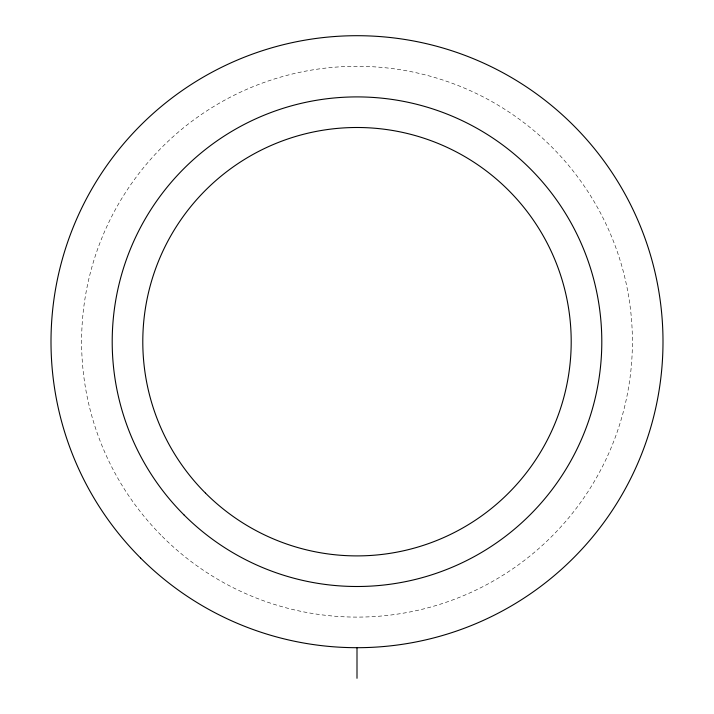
<?xml version="1.0" encoding="UTF-8"?>
<svg xmlns="http://www.w3.org/2000/svg" width="714" height="714" viewBox="0 0 714 714"><rect width="100%" height="100%" fill="white"/><g stroke="black" fill="none" stroke-linecap="round" stroke-linejoin="round"><path stroke-width="0.54" stroke-dasharray="3.57 2.68" d="M162.265 536.437A275.399 275.399 0 0 0 623.019 412.978A275.399 275.399 0 0 0 285.725 75.684A275.399 275.399 0 0 0 162.265 536.437"/><path stroke-width="1.07" d="M357 647.696L357 678.3M140.622 558.071A306.003 306.003 0 0 0 652.569 420.903A306.003 306.003 0 0 0 277.8 46.124A306.003 306.003 0 0 0 140.622 558.071M205.534 493.16A214.2 214.2 0 0 0 563.899 397.136A214.2 214.2 0 0 0 301.558 134.794A214.2 214.2 0 0 0 205.534 493.16M183.9 514.803A244.804 244.804 0 0 0 593.459 405.061A244.804 244.804 0 0 0 293.641 105.244A244.804 244.804 0 0 0 183.9 514.803"/></g></svg>
